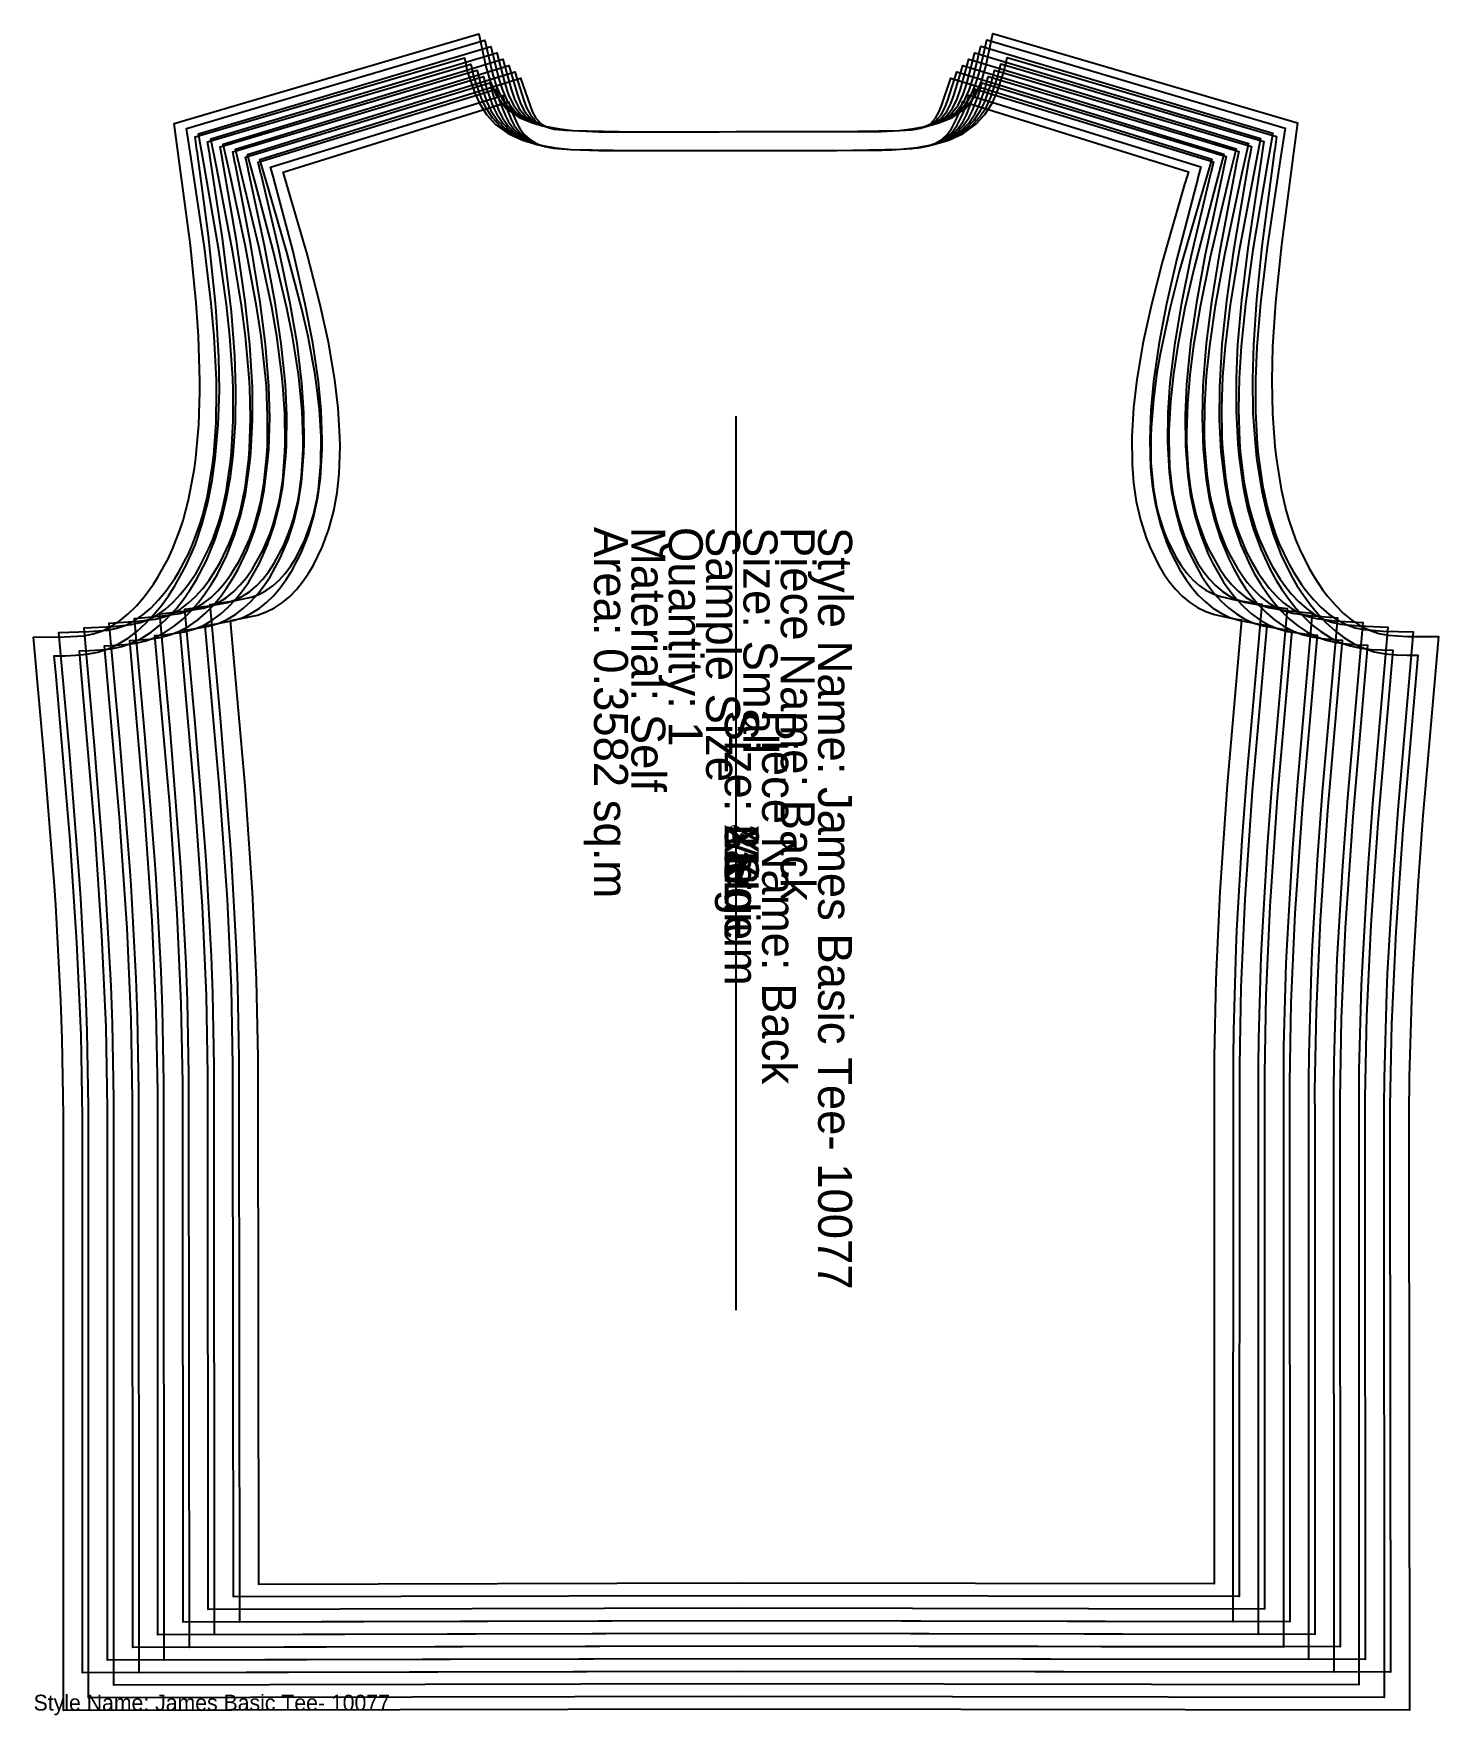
# Model space of a CAD drawing. Extents: x -181 to -11, y -2 to 95.
# Drawn here: x -180.8 to -110.1, y -2.2 to 82.5 of the extents above; entities that cross this region are included whole.
import ezdxf

# ---------------------------------------------------------------- set-up
doc = ezdxf.new("R2010")
doc.units = 0

msp = doc.modelspace()

# ---------------------------------------------------------------- linework, layer by layer
at = {"layer": '1'}
msp.add_line((-145.451, 63.232), (-145.451, 18.198), dxfattribs=at)
for points in [[(-145.461, 77.571), (-144.616, 77.571), (-140.373, 77.571), (-137.199, 77.636), (-136.6, 77.667), (-136.301, 77.711), (-135.96, 77.806), (-135.654, 77.973), (-135.392, 78.257), (-135.224, 78.559), (-135.091, 78.879), (-134.618, 80.268), (-121.474, 76.181), (-121.907, 74.713), (-123.111, 70.522), (-123.589, 68.645), (-124.078, 66.355), (-124.236, 65.432), (-124.418, 64.058), (-124.528, 62.676), (-124.547, 62.214), (-124.538, 60.875), (-124.414, 59.543), (-124.259, 58.7), (-124.157, 58.283), (-123.889, 57.442), (-123.727, 57.031), (-123.28, 56.132), (-123.022, 55.72), (-122.732, 55.331), (-122.435, 54.999), (-122.103, 54.702), (-121.768, 54.47), (-121.405, 54.283), (-121.024, 54.149), (-120.227, 53.977), (-118.954, 53.775), (-119.705, 45.219), (-119.954, 41.888), (-120.223, 37.324), (-120.264, 36.411), (-120.382, 32.297), (-120.394, 30.926), (-120.394, 29.714), (-120.406, 2.507), (-145.431, 2.552), (-170.456, 2.487), (-170.489, 29.694), (-170.491, 30.905), (-170.557, 34.563), (-170.625, 36.39), (-170.877, 40.956), (-170.94, 41.868), (-171.432, 48.051), (-171.949, 53.754), (-170.676, 53.957), (-169.879, 54.129), (-169.498, 54.264), (-169.136, 54.451), (-168.8, 54.684), (-168.469, 54.981), (-168.172, 55.313), (-167.882, 55.702), (-167.625, 56.114), (-167.179, 57.014), (-166.873, 57.842), (-166.749, 58.266), (-166.562, 59.103), (-166.493, 59.526), (-166.37, 60.858), (-166.363, 62.197), (-166.447, 63.581), (-166.608, 64.958), (-166.676, 65.415), (-167.017, 67.257), (-167.326, 68.628), (-168.063, 71.438), (-169.012, 74.694), (-169.447, 76.161), (-156.306, 80.26), (-155.832, 78.871), (-155.698, 78.55), (-155.531, 78.249), (-155.268, 77.965), (-154.962, 77.798), (-154.621, 77.704), (-154.023, 77.639), (-153.723, 77.629), (-150.549, 77.567), (-146.306, 77.57)], [(-145.461, 76.619), (-144.617, 76.619), (-140.369, 76.619), (-137.147, 76.684), (-136.26, 76.75), (-135.835, 76.832), (-135.437, 76.969), (-135.078, 77.18), (-134.814, 77.423), (-134.593, 77.71), (-134.32, 78.242), (-134.207, 78.519), (-134.015, 79.083), (-122.653, 75.55), (-122.815, 75.002), (-122.823, 74.974), (-123.951, 71.055), (-124.514, 68.857), (-124.925, 66.978), (-125.247, 65.084), (-125.411, 63.655), (-125.496, 62.221), (-125.486, 60.812), (-125.414, 59.875), (-125.279, 58.943), (-125.07, 58.018), (-124.779, 57.103), (-124.599, 56.65), (-124.158, 55.747), (-123.899, 55.316), (-123.613, 54.906), (-123.301, 54.524), (-122.961, 54.176), (-122.595, 53.867), (-122.2, 53.605), (-121.777, 53.394), (-121.339, 53.241), (-120.423, 53.043), (-119.977, 52.972), (-120.703, 44.66), (-121.074, 39.278), (-121.274, 34.872), (-121.346, 30.952), (-121.346, 29.73), (-121.357, 4.414), (-145.432, 4.457), (-169.506, 4.394), (-169.537, 29.71), (-169.539, 30.933), (-169.614, 34.853), (-169.817, 39.259), (-170.193, 44.64), (-170.925, 52.952), (-170.479, 53.023), (-169.563, 53.222), (-169.126, 53.375), (-168.703, 53.586), (-168.308, 53.849), (-167.942, 54.158), (-167.603, 54.506), (-167.291, 54.888), (-167.005, 55.298), (-166.746, 55.73), (-166.306, 56.634), (-165.97, 57.543), (-165.722, 58.463), (-165.552, 59.392), (-165.45, 60.327), (-165.405, 61.735), (-165.413, 62.205), (-165.499, 63.639), (-165.665, 65.068), (-165.988, 66.962), (-166.401, 68.84), (-167.086, 71.475), (-168.097, 74.956), (-168.105, 74.983), (-168.267, 75.532), (-156.908, 79.074), (-156.716, 78.51), (-156.477, 77.962), (-156.329, 77.702), (-156.108, 77.414), (-155.844, 77.171), (-155.485, 76.961), (-155.086, 76.824), (-154.661, 76.743), (-153.775, 76.678), (-150.552, 76.614), (-146.304, 76.618)]]:
    msp.add_lwpolyline(points, close=True, dxfattribs=at)
at = {"layer": '2'}
msp.add_line((-145.451, 63.232), (-145.451, 18.198), dxfattribs=at)
for points in [[(-145.461, 77.571), (-144.617, 77.571), (-140.379, 77.571), (-137.66, 77.617), (-137.208, 77.636), (-136.507, 77.69), (-136.158, 77.751), (-135.761, 77.872), (-135.408, 78.077), (-135.109, 78.418), (-134.922, 78.777), (-134.775, 79.156), (-134.319, 80.589), (-120.86, 76.444), (-121.256, 74.97), (-122.384, 70.636), (-122.826, 68.695), (-123.191, 66.806), (-123.408, 65.378), (-123.56, 63.963), (-123.637, 62.541), (-123.644, 62.066), (-123.601, 60.691), (-123.508, 59.779), (-123.439, 59.326), (-123.258, 58.464), (-123.142, 58.039), (-122.846, 57.181), (-122.668, 56.764), (-122.186, 55.851), (-121.91, 55.436), (-121.602, 55.043), (-121.289, 54.711), (-120.941, 54.414), (-120.59, 54.184), (-120.213, 54.002), (-119.818, 53.873), (-118.995, 53.718), (-117.682, 53.543), (-118.437, 44.919), (-118.688, 41.563), (-118.958, 36.963), (-118.999, 36.042), (-119.117, 31.896), (-119.129, 30.514), (-119.129, 29.293), (-119.135, 1.872), (-145.431, 1.917), (-171.726, 1.851), (-171.754, 29.272), (-171.755, 30.493), (-171.821, 34.179), (-171.889, 36.021), (-172.143, 40.622), (-172.205, 41.541), (-172.7, 47.773), (-173.22, 53.52), (-171.908, 53.696), (-171.085, 53.853), (-170.69, 53.982), (-170.313, 54.164), (-169.963, 54.394), (-169.615, 54.691), (-169.301, 55.024), (-168.994, 55.417), (-168.718, 55.833), (-168.237, 56.746), (-167.902, 57.589), (-167.764, 58.021), (-167.55, 58.876), (-167.468, 59.309), (-167.346, 60.216), (-167.268, 61.59), (-167.265, 62.048), (-167.316, 63.472), (-167.446, 64.89), (-167.504, 65.361), (-167.806, 67.261), (-168.089, 68.677), (-168.773, 71.583), (-169.664, 74.951), (-170.061, 76.424), (-156.605, 80.58), (-156.149, 79.148), (-156.001, 78.768), (-155.814, 78.41), (-155.514, 78.069), (-155.161, 77.864), (-154.764, 77.743), (-154.064, 77.649), (-153.714, 77.629), (-150.997, 77.569), (-150.543, 77.567), (-146.305, 77.57)], [(-145.461, 76.619), (-144.617, 76.619), (-140.369, 76.619), (-137.621, 76.662), (-137.147, 76.684), (-136.152, 76.775), (-135.676, 76.877), (-135.231, 77.042), (-134.832, 77.289), (-134.541, 77.568), (-134.3, 77.896), (-134.005, 78.5), (-133.884, 78.814), (-133.697, 79.401), (-122.018, 75.804), (-122.171, 75.238), (-122.178, 75.21), (-123.236, 71.162), (-123.758, 68.894), (-124.133, 66.957), (-124.415, 65.006), (-124.548, 63.537), (-124.599, 62.064), (-124.554, 60.619), (-124.456, 59.66), (-124.294, 58.707), (-124.057, 57.764), (-123.735, 56.834), (-123.539, 56.374), (-123.064, 55.459), (-122.787, 55.023), (-122.484, 54.61), (-122.154, 54.226), (-121.798, 53.878), (-121.414, 53.57), (-121.002, 53.311), (-120.563, 53.105), (-120.111, 52.959), (-119.167, 52.78), (-118.707, 52.718), (-119.436, 44.341), (-119.81, 38.917), (-120.01, 34.476), (-120.081, 30.525), (-120.082, 29.293), (-120.087, 3.779), (-145.431, 3.822), (-170.776, 3.758), (-170.802, 29.273), (-170.803, 30.505), (-170.877, 34.456), (-171.081, 38.896), (-171.459, 44.32), (-172.195, 52.697), (-171.735, 52.759), (-170.791, 52.939), (-170.339, 53.085), (-169.9, 53.291), (-169.489, 53.551), (-169.105, 53.859), (-168.749, 54.207), (-168.419, 54.591), (-168.116, 55.005), (-167.84, 55.441), (-167.366, 56.356), (-166.999, 57.28), (-166.721, 58.218), (-166.523, 59.166), (-166.395, 60.122), (-166.313, 61.565), (-166.31, 62.047), (-166.363, 63.52), (-166.497, 64.989), (-166.781, 66.94), (-167.157, 68.876), (-167.793, 71.596), (-168.742, 75.191), (-168.749, 75.219), (-168.902, 75.785), (-157.226, 79.391), (-157.039, 78.805), (-156.783, 78.183), (-156.623, 77.887), (-156.381, 77.559), (-156.089, 77.28), (-155.69, 77.034), (-155.246, 76.87), (-154.769, 76.768), (-153.775, 76.678), (-151.46, 76.618), (-150.552, 76.614), (-146.304, 76.618)]]:
    msp.add_lwpolyline(points, close=True, dxfattribs=at)
at = {"layer": '3'}
msp.add_line((-145.451, 63.232), (-145.451, 18.198), dxfattribs=at)
for points in [[(-145.461, 77.571), (-144.618, 77.571), (-140.383, 77.571), (-138.119, 77.595), (-137.216, 77.636), (-136.413, 77.713), (-136.014, 77.791), (-135.56, 77.94), (-135.16, 78.183), (-134.825, 78.581), (-134.618, 78.997), (-134.458, 79.436), (-134.02, 80.909), (-120.244, 76.706), (-120.606, 75.227), (-121.548, 71.247), (-122.064, 68.745), (-122.393, 66.795), (-122.581, 65.324), (-122.702, 63.867), (-122.746, 62.404), (-122.742, 61.917), (-122.664, 60.505), (-122.546, 59.571), (-122.464, 59.108), (-122.257, 58.227), (-122.128, 57.793), (-121.802, 56.92), (-121.61, 56.496), (-121.092, 55.571), (-120.799, 55.15), (-120.473, 54.755), (-120.143, 54.421), (-119.778, 54.125), (-119.412, 53.897), (-119.021, 53.719), (-118.612, 53.597), (-117.763, 53.458), (-116.411, 53.31), (-117.17, 44.619), (-117.421, 41.237), (-117.693, 36.601), (-117.734, 35.673), (-117.852, 31.495), (-117.864, 30.102), (-117.864, 28.871), (-117.865, 1.237), (-145.43, 1.282), (-172.996, 1.215), (-173.019, 28.849), (-173.02, 30.08), (-173.086, 33.794), (-173.154, 35.651), (-173.409, 40.287), (-173.471, 41.214), (-173.969, 47.494), (-174.492, 53.287), (-173.139, 53.435), (-172.291, 53.575), (-171.882, 53.698), (-171.49, 53.876), (-171.125, 54.104), (-170.761, 54.401), (-170.431, 54.735), (-170.105, 55.131), (-169.812, 55.551), (-169.295, 56.477), (-168.931, 57.334), (-168.778, 57.775), (-168.537, 58.647), (-168.443, 59.09), (-168.295, 60.019), (-168.182, 61.427), (-168.167, 61.898), (-168.185, 63.361), (-168.283, 64.821), (-168.331, 65.306), (-168.595, 67.265), (-168.851, 68.726), (-169.482, 71.726), (-170.314, 75.207), (-170.677, 76.686), (-156.905, 80.9), (-156.466, 79.427), (-156.305, 78.988), (-156.098, 78.572), (-155.763, 78.175), (-155.362, 77.932), (-154.908, 77.784), (-154.509, 77.706), (-153.706, 77.629), (-151.898, 77.571), (-150.538, 77.567), (-146.304, 77.57)], [(-145.461, 76.619), (-144.617, 76.619), (-140.369, 76.619), (-138.087, 76.642), (-137.147, 76.684), (-136.593, 76.727), (-136.044, 76.8), (-135.517, 76.923), (-135.025, 77.116), (-134.587, 77.398), (-134.268, 77.713), (-134.006, 78.082), (-133.833, 78.414), (-133.561, 79.11), (-133.38, 79.718), (-121.383, 76.058), (-121.526, 75.474), (-121.533, 75.445), (-122.521, 71.269), (-123.003, 68.93), (-123.34, 66.935), (-123.583, 64.928), (-123.685, 63.418), (-123.702, 61.907), (-123.621, 60.427), (-123.498, 59.445), (-123.309, 58.472), (-123.043, 57.511), (-122.691, 56.564), (-122.479, 56.098), (-121.97, 55.17), (-121.676, 54.73), (-121.355, 54.314), (-121.008, 53.928), (-120.634, 53.579), (-120.233, 53.274), (-119.805, 53.017), (-119.35, 52.817), (-118.882, 52.678), (-117.91, 52.516), (-117.437, 52.464), (-118.17, 44.021), (-118.545, 38.555), (-118.746, 34.08), (-118.817, 30.098), (-118.817, 28.857), (-118.817, 3.144), (-145.431, 3.187), (-172.045, 3.122), (-172.066, 28.835), (-172.067, 30.077), (-172.141, 34.058), (-172.345, 38.534), (-172.725, 44), (-173.465, 52.442), (-172.992, 52.494), (-172.02, 52.657), (-171.552, 52.796), (-171.097, 52.997), (-170.67, 53.253), (-170.269, 53.559), (-169.895, 53.909), (-169.548, 54.295), (-169.227, 54.711), (-168.934, 55.151), (-168.425, 56.079), (-168.027, 57.018), (-167.72, 57.972), (-167.495, 58.94), (-167.341, 59.918), (-167.222, 61.396), (-167.207, 61.89), (-167.226, 63.401), (-167.328, 64.911), (-167.573, 66.918), (-167.912, 68.912), (-168.5, 71.716), (-169.387, 75.425), (-169.394, 75.454), (-169.537, 76.039), (-157.544, 79.709), (-157.362, 79.1), (-157.089, 78.404), (-156.916, 78.073), (-156.654, 77.704), (-156.335, 77.389), (-155.896, 77.107), (-155.405, 76.915), (-154.877, 76.792), (-154.328, 76.72), (-153.775, 76.678), (-151.916, 76.618), (-150.552, 76.614), (-146.304, 76.618)]]:
    msp.add_lwpolyline(points, close=True, dxfattribs=at)
at = {"layer": '4'}
msp.add_line((-145.451, 63.232), (-145.451, 18.198), dxfattribs=at)
for points in [[(-145.461, 77.571), (-144.618, 77.571), (-140.387, 77.571), (-138.124, 77.59), (-137.222, 77.635), (-136.317, 77.736), (-135.867, 77.833), (-135.358, 78.009), (-134.91, 78.29), (-134.539, 78.745), (-134.313, 79.219), (-134.14, 79.717), (-133.719, 81.229), (-119.628, 76.968), (-119.956, 75.482), (-120.831, 71.374), (-121.303, 68.793), (-121.595, 66.783), (-121.754, 65.269), (-121.844, 63.77), (-121.856, 62.267), (-121.84, 61.766), (-121.727, 60.319), (-121.585, 59.363), (-121.49, 58.889), (-121.257, 57.989), (-121.114, 57.547), (-120.759, 56.658), (-120.551, 56.227), (-120.196, 55.594), (-119.999, 55.289), (-119.688, 54.864), (-119.344, 54.466), (-118.997, 54.131), (-118.616, 53.835), (-118.235, 53.61), (-117.829, 53.436), (-117.406, 53.32), (-116.531, 53.197), (-115.139, 53.077), (-115.902, 44.319), (-116.155, 40.91), (-116.428, 36.238), (-116.47, 35.303), (-116.588, 31.093), (-116.599, 29.689), (-116.599, 28.45), (-116.594, 0.602), (-145.43, 0.647), (-174.266, 0.579), (-174.283, 28.426), (-174.284, 29.666), (-174.35, 33.409), (-174.418, 35.28), (-174.674, 39.953), (-174.737, 40.887), (-175.237, 47.215), (-175.763, 53.052), (-174.371, 53.174), (-173.497, 53.298), (-173.074, 53.414), (-172.668, 53.588), (-172.287, 53.814), (-171.906, 54.109), (-171.56, 54.445), (-171.216, 54.844), (-170.905, 55.269), (-170.525, 55.887), (-170.354, 56.207), (-169.959, 57.079), (-169.792, 57.528), (-169.525, 58.418), (-169.417, 58.87), (-169.244, 59.821), (-169.095, 61.264), (-169.069, 61.747), (-169.053, 63.25), (-169.12, 64.751), (-169.159, 65.25), (-169.384, 67.268), (-169.612, 68.773), (-170.19, 71.869), (-170.964, 75.462), (-171.294, 76.948), (-157.206, 81.22), (-156.784, 79.708), (-156.611, 79.21), (-156.384, 78.737), (-156.012, 78.281), (-155.564, 78.001), (-155.055, 77.825), (-154.605, 77.729), (-153.699, 77.629), (-151.893, 77.567), (-150.535, 77.567), (-146.304, 77.57)], [(-145.461, 76.619), (-144.617, 76.619), (-140.369, 76.619), (-138.085, 76.638), (-137.147, 76.684), (-136.539, 76.736), (-135.936, 76.824), (-135.358, 76.968), (-134.82, 77.189), (-134.341, 77.507), (-133.995, 77.859), (-133.712, 78.269), (-133.527, 78.635), (-133.238, 79.405), (-133.062, 80.036), (-120.748, 76.312), (-120.881, 75.709), (-120.888, 75.68), (-121.806, 71.376), (-122.247, 68.967), (-122.548, 66.914), (-122.752, 64.851), (-122.821, 63.3), (-122.805, 61.75), (-122.688, 60.234), (-122.54, 59.231), (-122.324, 58.237), (-122.029, 57.258), (-121.647, 56.295), (-121.419, 55.821), (-120.876, 54.882), (-120.565, 54.437), (-120.227, 54.018), (-119.862, 53.63), (-119.47, 53.281), (-119.052, 52.977), (-118.607, 52.724), (-118.136, 52.529), (-117.654, 52.397), (-116.653, 52.253), (-116.167, 52.21), (-116.904, 43.702), (-117.281, 38.194), (-117.482, 33.684), (-117.553, 29.671), (-117.553, 28.42), (-117.547, 2.509), (-145.431, 2.552), (-173.315, 2.486), (-173.33, 28.398), (-173.33, 29.649), (-173.405, 33.661), (-173.61, 38.171), (-173.991, 43.679), (-174.734, 52.187), (-174.249, 52.23), (-173.248, 52.375), (-172.766, 52.507), (-172.295, 52.702), (-171.85, 52.955), (-171.432, 53.26), (-171.041, 53.61), (-170.676, 53.998), (-170.338, 54.417), (-170.027, 54.862), (-169.485, 55.802), (-169.055, 56.755), (-168.719, 57.727), (-168.466, 58.714), (-168.286, 59.713), (-168.131, 61.226), (-168.104, 61.732), (-168.089, 63.282), (-168.16, 64.832), (-168.365, 66.896), (-168.668, 68.948), (-169.207, 71.837), (-170.032, 75.66), (-170.039, 75.69), (-170.173, 76.292), (-157.861, 80.026), (-157.686, 79.395), (-157.396, 78.626), (-157.21, 78.259), (-156.927, 77.85), (-156.581, 77.498), (-156.102, 77.18), (-155.564, 76.96), (-154.985, 76.816), (-154.382, 76.729), (-153.775, 76.678), (-151.917, 76.615), (-150.552, 76.614), (-146.304, 76.618)]]:
    msp.add_lwpolyline(points, close=True, dxfattribs=at)
at = {"layer": '5'}
msp.add_line((-145.451, 63.232), (-145.451, 18.198), dxfattribs=at)
for points in [[(-145.461, 77.571), (-144.619, 77.571), (-140.391, 77.571), (-138.129, 77.586), (-137.228, 77.635), (-136.22, 77.76), (-135.72, 77.875), (-135.155, 78.078), (-134.66, 78.398), (-134.252, 78.911), (-134.007, 79.442), (-133.821, 80), (-133.418, 81.549), (-119.01, 77.23), (-119.307, 75.737), (-120.114, 71.501), (-120.542, 68.84), (-120.798, 66.771), (-120.927, 65.213), (-120.987, 63.672), (-120.966, 62.129), (-120.938, 61.615), (-120.79, 60.132), (-120.623, 59.154), (-120.515, 58.669), (-120.256, 57.751), (-120.099, 57.3), (-119.716, 56.395), (-119.493, 55.957), (-119.114, 55.315), (-118.905, 55.007), (-118.576, 54.578), (-118.215, 54.176), (-117.851, 53.84), (-117.453, 53.545), (-117.057, 53.322), (-116.637, 53.153), (-116.2, 53.043), (-115.299, 52.935), (-113.868, 52.843), (-114.635, 44.018), (-114.889, 40.583), (-115.163, 35.876), (-115.205, 34.934), (-115.323, 30.691), (-115.335, 29.276), (-115.334, 28.027), (-115.324, -0.033), (-145.43, 0.012), (-175.536, -0.057), (-175.548, 28.003), (-175.549, 29.252), (-175.614, 33.024), (-175.683, 34.909), (-175.94, 39.618), (-176.003, 40.559), (-176.505, 46.936), (-177.034, 52.818), (-175.603, 52.911), (-174.703, 53.019), (-174.266, 53.13), (-173.845, 53.299), (-173.449, 53.522), (-173.052, 53.817), (-172.688, 54.154), (-172.327, 54.556), (-171.999, 54.985), (-171.594, 55.612), (-171.412, 55.937), (-170.987, 56.823), (-170.806, 57.28), (-170.512, 58.188), (-170.392, 58.65), (-170.193, 59.622), (-170.008, 61.1), (-169.971, 61.596), (-169.921, 63.138), (-169.957, 64.68), (-169.985, 65.193), (-170.172, 67.269), (-170.373, 68.82), (-170.803, 71.48), (-171.613, 75.716), (-171.912, 77.208), (-157.507, 81.54), (-157.103, 79.991), (-156.917, 79.433), (-156.671, 78.902), (-156.263, 78.389), (-155.767, 78.07), (-155.202, 77.867), (-154.702, 77.752), (-153.694, 77.629), (-152.342, 77.568), (-150.531, 77.567), (-146.303, 77.57)], [(-145.461, 76.619), (-144.617, 76.619), (-140.369, 76.619), (-138.084, 76.636), (-137.147, 76.684), (-136.485, 76.745), (-135.829, 76.848), (-135.198, 77.013), (-134.614, 77.262), (-134.095, 77.616), (-133.723, 78.004), (-133.419, 78.455), (-133.221, 78.857), (-132.915, 79.7), (-132.745, 80.353), (-120.113, 76.566), (-120.237, 75.945), (-120.243, 75.915), (-121.092, 71.483), (-121.491, 69.004), (-121.756, 66.893), (-121.92, 64.773), (-121.958, 63.182), (-121.908, 61.593), (-121.755, 60.041), (-121.582, 59.016), (-121.339, 58.002), (-121.016, 57.005), (-120.603, 56.026), (-120.359, 55.545), (-120.085, 55.063), (-119.783, 54.594), (-119.454, 54.144), (-119.098, 53.722), (-118.715, 53.332), (-118.306, 52.983), (-117.871, 52.68), (-117.41, 52.43), (-116.922, 52.24), (-116.425, 52.115), (-115.913, 52.037), (-115.396, 51.989), (-114.897, 51.956), (-115.638, 43.383), (-116.016, 37.832), (-116.218, 33.287), (-116.289, 29.244), (-116.288, 27.984), (-116.277, 1.874), (-145.431, 1.917), (-174.584, 1.85), (-174.594, 27.96), (-174.594, 29.221), (-174.668, 33.264), (-174.874, 37.809), (-175.257, 43.359), (-176.004, 51.932), (-175.505, 51.965), (-174.989, 52.014), (-174.476, 52.092), (-173.979, 52.217), (-173.492, 52.407), (-173.031, 52.658), (-172.596, 52.961), (-172.187, 53.311), (-171.805, 53.701), (-171.449, 54.124), (-171.121, 54.573), (-170.819, 55.042), (-170.545, 55.525), (-170.084, 56.493), (-169.718, 57.482), (-169.437, 58.488), (-169.231, 59.508), (-169.039, 61.056), (-169.001, 61.574), (-168.952, 63.163), (-168.992, 64.754), (-169.158, 66.874), (-169.424, 68.985), (-169.914, 71.957), (-170.678, 75.895), (-170.684, 75.925), (-170.808, 76.546), (-158.179, 80.343), (-158.009, 79.69), (-157.702, 78.847), (-157.504, 78.445), (-157.2, 77.995), (-156.826, 77.606), (-156.307, 77.253), (-155.723, 77.005), (-155.093, 76.84), (-154.437, 76.738), (-153.775, 76.678), (-151.918, 76.613), (-150.552, 76.614), (-146.304, 76.618)]]:
    msp.add_lwpolyline(points, close=True, dxfattribs=at)
at = {"layer": '6'}
msp.add_line((-145.451, 63.232), (-145.451, 18.198), dxfattribs=at)
for points in [[(-145.461, 77.571), (-144.619, 77.571), (-140.393, 77.571), (-138.132, 77.583), (-137.232, 77.635), (-136.675, 77.693), (-136.122, 77.783), (-135.572, 77.917), (-134.951, 78.148), (-134.408, 78.507), (-133.965, 79.078), (-133.7, 79.666), (-133.502, 80.284), (-133.116, 81.869), (-118.391, 77.49), (-118.659, 75.991), (-119.398, 71.626), (-119.781, 68.887), (-120, 66.758), (-120.1, 65.156), (-120.13, 63.573), (-120.076, 61.99), (-120.037, 61.463), (-119.854, 59.944), (-119.662, 58.944), (-119.541, 58.449), (-119.256, 57.512), (-119.085, 57.052), (-118.673, 56.132), (-118.435, 55.687), (-118.033, 55.036), (-117.812, 54.723), (-117.465, 54.29), (-117.086, 53.886), (-116.705, 53.548), (-116.291, 53.253), (-115.88, 53.033), (-115.445, 52.868), (-114.994, 52.765), (-114.067, 52.673), (-112.596, 52.608), (-113.368, 43.717), (-113.623, 40.256), (-113.899, 35.513), (-113.94, 34.563), (-114.058, 30.289), (-114.07, 28.863), (-114.069, 27.605), (-114.054, -0.668), (-145.43, -0.623), (-176.806, -0.693), (-176.813, 27.58), (-176.813, 28.838), (-176.878, 32.639), (-176.947, 34.538), (-177.205, 39.282), (-177.269, 40.23), (-177.774, 46.656), (-178.306, 52.582), (-176.834, 52.648), (-175.908, 52.74), (-175.457, 52.844), (-175.022, 53.009), (-174.611, 53.23), (-174.197, 53.525), (-173.817, 53.863), (-173.438, 54.268), (-173.092, 54.701), (-172.664, 55.336), (-172.47, 55.665), (-172.016, 56.566), (-171.82, 57.031), (-171.499, 57.957), (-171.366, 58.428), (-171.142, 59.422), (-170.921, 60.935), (-170.872, 61.443), (-170.789, 63.025), (-170.793, 64.608), (-170.812, 65.135), (-170.96, 67.27), (-171.134, 68.866), (-171.519, 71.605), (-172.262, 75.969), (-172.531, 77.469), (-157.809, 81.859), (-157.422, 80.274), (-157.223, 79.657), (-156.958, 79.068), (-156.514, 78.498), (-155.971, 78.14), (-155.35, 77.909), (-154.8, 77.776), (-154.247, 77.686), (-153.69, 77.629), (-152.338, 77.565), (-150.529, 77.567), (-146.303, 77.57)], [(-145.461, 76.619), (-144.617, 76.619), (-140.369, 76.619), (-138.083, 76.634), (-137.147, 76.684), (-136.43, 76.754), (-135.721, 76.871), (-135.039, 77.058), (-134.409, 77.335), (-133.85, 77.724), (-133.45, 78.15), (-133.125, 78.641), (-132.915, 79.079), (-132.592, 79.996), (-132.427, 80.671), (-119.478, 76.82), (-119.592, 76.181), (-119.598, 76.15), (-120.377, 71.59), (-120.736, 69.041), (-120.963, 66.871), (-121.088, 64.695), (-121.095, 63.064), (-121.01, 61.436), (-120.822, 59.849), (-120.623, 58.801), (-120.354, 57.767), (-120.002, 56.751), (-119.559, 55.757), (-119.299, 55.269), (-119.008, 54.78), (-118.689, 54.305), (-118.342, 53.852), (-117.969, 53.426), (-117.569, 53.034), (-117.143, 52.684), (-116.69, 52.383), (-116.212, 52.136), (-115.709, 51.952), (-115.196, 51.834), (-114.67, 51.765), (-114.139, 51.726), (-113.627, 51.702), (-114.372, 43.063), (-114.752, 37.47), (-114.954, 32.891), (-115.025, 28.817), (-115.024, 27.547), (-115.007, 1.239), (-145.43, 1.282), (-175.854, 1.214), (-175.858, 27.523), (-175.858, 28.793), (-175.932, 32.867), (-176.138, 37.446), (-176.522, 43.039), (-177.274, 51.677), (-176.762, 51.701), (-176.231, 51.74), (-175.705, 51.81), (-175.192, 51.928), (-174.689, 52.113), (-174.211, 52.36), (-173.759, 52.662), (-173.333, 53.012), (-172.934, 53.404), (-172.561, 53.83), (-172.214, 54.284), (-171.896, 54.759), (-171.605, 55.248), (-171.112, 56.23), (-170.717, 57.237), (-170.408, 58.262), (-170.176, 59.304), (-169.948, 60.886), (-169.899, 61.417), (-169.816, 63.044), (-169.823, 64.676), (-169.95, 66.852), (-170.179, 69.021), (-170.621, 72.078), (-171.323, 76.129), (-171.329, 76.161), (-171.443, 76.799), (-158.497, 80.66), (-158.332, 79.985), (-158.008, 79.068), (-157.798, 78.631), (-157.473, 78.14), (-157.072, 77.715), (-156.513, 77.326), (-155.882, 77.05), (-155.201, 76.864), (-154.491, 76.747), (-153.775, 76.678), (-152.376, 76.617), (-150.552, 76.614), (-146.304, 76.618)]]:
    msp.add_lwpolyline(points, close=True, dxfattribs=at)
at = {"layer": '7'}
msp.add_line((-145.451, 63.232), (-145.451, 18.198), dxfattribs=at)
for points in [[(-145.461, 77.571), (-144.62, 77.571), (-140.396, 77.571), (-138.136, 77.581), (-137.236, 77.635), (-136.628, 77.703), (-136.023, 77.807), (-135.423, 77.96), (-134.746, 78.219), (-134.156, 78.616), (-133.676, 79.245), (-133.393, 79.891), (-133.182, 80.569), (-132.814, 82.189), (-117.771, 77.751), (-118.011, 76.244), (-118.682, 71.751), (-119.021, 68.932), (-119.203, 66.744), (-119.274, 65.098), (-119.273, 63.473), (-119.186, 61.85), (-119.135, 61.311), (-118.917, 59.756), (-118.7, 58.733), (-118.566, 58.228), (-118.255, 57.272), (-118.071, 56.804), (-117.63, 55.867), (-117.377, 55.416), (-116.951, 54.756), (-116.718, 54.44), (-116.354, 54.002), (-115.956, 53.594), (-115.56, 53.255), (-115.129, 52.962), (-114.702, 52.743), (-114.253, 52.583), (-113.788, 52.486), (-112.836, 52.411), (-111.325, 52.373), (-112.1, 43.415), (-112.357, 39.928), (-112.634, 35.149), (-112.676, 34.193), (-112.794, 29.886), (-112.805, 28.45), (-112.804, 27.182), (-112.783, -1.303), (-145.429, -1.258), (-178.076, -1.329), (-178.078, 27.156), (-178.077, 28.424), (-178.143, 32.253), (-178.212, 34.166), (-178.47, 38.946), (-178.534, 39.901), (-179.042, 46.375), (-179.577, 52.346), (-178.066, 52.384), (-177.114, 52.461), (-176.649, 52.558), (-176.2, 52.719), (-175.774, 52.937), (-175.343, 53.232), (-174.946, 53.571), (-174.549, 53.979), (-174.185, 54.417), (-173.733, 55.059), (-173.527, 55.393), (-173.044, 56.308), (-172.834, 56.782), (-172.486, 57.725), (-172.34, 58.206), (-172.09, 59.221), (-171.833, 60.77), (-171.774, 61.29), (-171.656, 62.911), (-171.629, 64.535), (-171.638, 65.077), (-171.747, 67.27), (-171.894, 68.911), (-172.235, 71.729), (-172.91, 76.222), (-173.151, 77.729), (-158.112, 82.179), (-157.742, 80.559), (-157.531, 79.882), (-157.247, 79.235), (-156.767, 78.607), (-156.176, 78.211), (-155.499, 77.952), (-154.899, 77.8), (-154.294, 77.696), (-153.686, 77.629), (-152.335, 77.563), (-150.526, 77.567), (-146.302, 77.57)], [(-145.461, 76.619), (-144.617, 76.619), (-140.369, 76.619), (-138.083, 76.633), (-137.147, 76.684), (-136.376, 76.763), (-135.613, 76.895), (-134.88, 77.102), (-134.203, 77.408), (-133.604, 77.833), (-133.177, 78.295), (-132.832, 78.827), (-132.609, 79.3), (-132.269, 80.291), (-132.11, 80.988), (-118.843, 77.074), (-118.947, 76.417), (-118.953, 76.385), (-119.662, 71.697), (-119.98, 69.077), (-120.171, 66.85), (-120.247, 65.175), (-120.249, 63.502), (-120.164, 61.834), (-120.113, 61.279), (-119.889, 59.656), (-119.665, 58.587), (-119.369, 57.532), (-118.989, 56.498), (-118.515, 55.487), (-118.24, 54.992), (-117.931, 54.497), (-117.595, 54.017), (-117.231, 53.559), (-116.84, 53.13), (-116.423, 52.736), (-115.979, 52.386), (-115.509, 52.086), (-115.015, 51.843), (-114.495, 51.663), (-113.968, 51.553), (-113.427, 51.492), (-112.882, 51.463), (-112.357, 51.448), (-113.106, 42.744), (-113.458, 37.621), (-113.674, 33.008), (-113.758, 28.904), (-113.761, 28.39), (-113.759, 27.111), (-113.737, 0.604), (-145.43, 0.647), (-177.123, 0.578), (-177.122, 27.085), (-177.122, 28.365), (-177.195, 32.47), (-177.402, 37.083), (-177.749, 42.206), (-178.451, 50.398), (-178.544, 51.422), (-178.019, 51.436), (-177.474, 51.466), (-176.933, 51.527), (-176.406, 51.638), (-175.886, 51.818), (-175.392, 52.062), (-174.923, 52.363), (-174.479, 52.713), (-174.062, 53.107), (-173.672, 53.536), (-173.308, 53.995), (-172.972, 54.475), (-172.664, 54.971), (-172.14, 55.968), (-171.716, 56.991), (-171.38, 58.037), (-171.121, 59.099), (-170.93, 60.175), (-170.796, 61.259), (-170.679, 62.925), (-170.655, 64.597), (-170.709, 66.272), (-170.879, 68.501), (-170.935, 69.057), (-171.328, 72.198), (-171.968, 76.364), (-171.974, 76.396), (-172.078, 77.053), (-158.815, 80.978), (-158.655, 80.28), (-158.314, 79.29), (-158.091, 78.816), (-157.746, 78.285), (-157.318, 77.824), (-156.719, 77.399), (-156.041, 77.094), (-155.309, 76.887), (-154.545, 76.755), (-153.775, 76.678), (-152.377, 76.615), (-150.552, 76.614), (-146.304, 76.618)]]:
    msp.add_lwpolyline(points, close=True, dxfattribs=at)
at = {"layer": '8'}
msp.add_line((-145.451, 63.232), (-145.451, 18.198), dxfattribs=at)
for points in [[(-145.461, 77.571), (-144.62, 77.571), (-140.398, 77.571), (-138.138, 77.579), (-137.24, 77.635), (-136.579, 77.712), (-135.923, 77.831), (-135.273, 78.003), (-134.541, 78.29), (-133.903, 78.726), (-133.388, 79.413), (-133.085, 80.117), (-132.862, 80.855), (-132.51, 82.508), (-117.151, 78.011), (-117.363, 76.496), (-117.967, 71.875), (-118.261, 68.977), (-118.407, 66.729), (-118.448, 65.039), (-118.416, 63.373), (-118.296, 61.71), (-118.234, 61.157), (-117.981, 59.567), (-117.739, 58.521), (-117.592, 58.006), (-117.255, 57.031), (-117.058, 56.554), (-116.587, 55.602), (-116.319, 55.144), (-115.87, 54.475), (-115.625, 54.155), (-115.243, 53.713), (-114.827, 53.303), (-114.414, 52.962), (-113.966, 52.669), (-113.525, 52.453), (-113.061, 52.298), (-112.582, 52.207), (-111.604, 52.147), (-110.054, 52.138), (-110.833, 43.112), (-111.091, 39.599), (-111.369, 34.785), (-111.411, 33.822), (-111.522, 29.965), (-111.54, 28.036), (-111.539, 26.759), (-111.513, -1.938), (-145.429, -1.893), (-179.345, -1.965), (-179.342, 26.731), (-179.342, 28.009), (-179.407, 31.866), (-179.476, 33.794), (-179.736, 38.61), (-179.8, 39.572), (-180.31, 46.094), (-180.848, 52.109), (-179.298, 52.12), (-178.319, 52.18), (-177.841, 52.272), (-177.377, 52.428), (-176.936, 52.644), (-176.488, 52.938), (-176.075, 53.278), (-175.66, 53.689), (-175.278, 54.131), (-174.803, 54.781), (-174.585, 55.121), (-174.072, 56.05), (-173.848, 56.532), (-173.473, 57.493), (-173.314, 57.983), (-173.039, 59.02), (-172.746, 60.603), (-172.675, 61.136), (-172.524, 62.796), (-172.465, 64.462), (-172.464, 65.018), (-172.535, 67.27), (-172.654, 68.955), (-172.95, 71.853), (-173.558, 76.474), (-173.772, 77.988), (-158.416, 82.498), (-158.062, 80.845), (-157.838, 80.107), (-157.535, 79.403), (-157.019, 78.717), (-156.382, 78.282), (-155.649, 77.994), (-154.999, 77.823), (-154.343, 77.705), (-153.682, 77.629), (-152.333, 77.562), (-150.524, 77.567), (-146.302, 77.57)], [(-145.461, 76.619), (-144.617, 76.619), (-140.369, 76.619), (-138.082, 76.632), (-137.147, 76.684), (-136.322, 76.771), (-135.505, 76.918), (-134.721, 77.147), (-133.997, 77.481), (-133.359, 77.942), (-132.904, 78.441), (-132.538, 79.013), (-132.303, 79.522), (-131.946, 80.586), (-131.792, 81.306), (-118.208, 77.328), (-118.303, 76.653), (-118.307, 76.62), (-118.947, 71.804), (-119.225, 69.114), (-119.379, 66.828), (-119.425, 65.112), (-119.397, 63.397), (-119.278, 61.69), (-119.216, 61.122), (-118.957, 59.464), (-118.707, 58.372), (-118.383, 57.297), (-117.975, 56.245), (-117.471, 55.218), (-117.18, 54.716), (-116.855, 54.215), (-116.501, 53.729), (-116.12, 53.266), (-115.711, 52.834), (-115.276, 52.439), (-114.815, 52.088), (-114.329, 51.789), (-113.817, 51.549), (-113.282, 51.375), (-112.739, 51.271), (-112.184, 51.219), (-111.625, 51.199), (-111.087, 51.194), (-111.839, 42.425), (-112.193, 37.264), (-112.41, 32.615), (-112.494, 28.481), (-112.496, 27.963), (-112.495, 26.674), (-112.467, -0.031), (-145.43, 0.012), (-178.393, -0.058), (-178.386, 26.648), (-178.386, 27.937), (-178.459, 32.072), (-178.666, 36.721), (-179.014, 41.882), (-179.72, 50.135), (-179.814, 51.167), (-179.275, 51.172), (-178.717, 51.192), (-178.161, 51.245), (-177.619, 51.349), (-177.084, 51.524), (-176.573, 51.764), (-176.086, 52.063), (-175.626, 52.414), (-175.191, 52.81), (-174.783, 53.243), (-174.402, 53.706), (-174.049, 54.192), (-173.724, 54.693), (-173.169, 55.705), (-172.715, 56.746), (-172.351, 57.811), (-172.066, 58.895), (-171.851, 59.993), (-171.693, 61.101), (-171.542, 62.806), (-171.487, 64.519), (-171.511, 66.235), (-171.643, 68.523), (-171.691, 69.093), (-172.035, 72.319), (-172.614, 76.598), (-172.618, 76.632), (-172.713, 77.306), (-159.132, 81.295), (-158.979, 80.575), (-158.62, 79.511), (-158.385, 79.002), (-158.019, 78.431), (-157.563, 77.933), (-156.925, 77.472), (-156.2, 77.138), (-155.417, 76.91), (-154.599, 76.764), (-153.775, 76.678), (-152.378, 76.614), (-150.552, 76.614), (-146.304, 76.618)]]:
    msp.add_lwpolyline(points, close=True, dxfattribs=at)

# ---------------------------------------------------------------- texts
at = {"layer": '1'}
for s, height, p in [('Size: XS', 1.7113, (-146.016, 48.416)), ('Piece Name: Back', 1.71128, (-144.133, 48.416))]:
    msp.add_text(s, height=height, rotation=270, dxfattribs=at).set_placement(p)
msp.add_text('Style Name: James Basic Tee- 10077', height=0.8, dxfattribs=at).set_placement((-180.848, -1.965))
at = {"layer": '2'}
for s, p in [('Area: 0.3582 sq.m', (-152.604, 57.657)), ('Material: Self', (-150.722, 57.657)), ('Quantity: 1', (-148.839, 57.657)), ('Sample Size', (-146.957, 57.657)), ('Size: Small', (-145.074, 57.657)), ('Piece Name: Back', (-143.192, 57.657)), ('Style Name: James Basic Tee- 10077', (-141.31, 57.657))]:
    msp.add_text(s, height=1.71128, rotation=270, dxfattribs=at).set_placement(p)
at = {"layer": '3'}
for s, p in [('Size: Medium', (-146.016, 48.416)), ('Piece Name: Back', (-144.133, 48.416))]:
    msp.add_text(s, height=1.71128, rotation=270, dxfattribs=at).set_placement(p)
at = {"layer": '4'}
for s, p in [('Size: Large', (-146.016, 48.416)), ('Piece Name: Back', (-144.133, 48.416))]:
    msp.add_text(s, height=1.71128, rotation=270, dxfattribs=at).set_placement(p)
at = {"layer": '5'}
for s, height, p in [('Size: XL', 1.7113, (-146.016, 48.416)), ('Piece Name: Back', 1.71128, (-144.133, 48.416))]:
    msp.add_text(s, height=height, rotation=270, dxfattribs=at).set_placement(p)
at = {"layer": '6'}
for s, height, p in [('Size: 2XL', 1.7113, (-146.016, 48.416)), ('Piece Name: Back', 1.71128, (-144.133, 48.416))]:
    msp.add_text(s, height=height, rotation=270, dxfattribs=at).set_placement(p)
at = {"layer": '7'}
for s, height, p in [('Size: 3XL', 1.7113, (-146.016, 48.416)), ('Piece Name: Back', 1.71128, (-144.133, 48.416))]:
    msp.add_text(s, height=height, rotation=270, dxfattribs=at).set_placement(p)
at = {"layer": '8'}
for s, height, p in [('Size: 4XL', 1.7113, (-146.016, 48.416)), ('Piece Name: Back', 1.71128, (-144.133, 48.416))]:
    msp.add_text(s, height=height, rotation=270, dxfattribs=at).set_placement(p)

doc.saveas('drawing.dxf')
